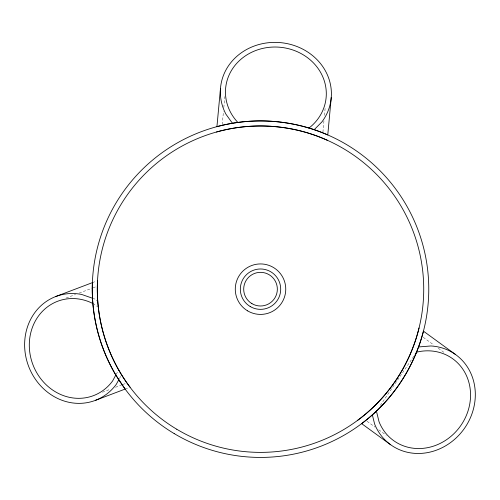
<?xml version="1.0" encoding="UTF-8"?>
<svg xmlns="http://www.w3.org/2000/svg" width="500" height="500" viewBox="0 0 500 500"><rect width="100%" height="100%" fill="white"/><g stroke="black" fill="none" stroke-linecap="round" stroke-linejoin="round"><path stroke-width="0.38" stroke-dasharray="2.5 1.88" d="M222.237 124.575L223.469 111.369M223.825 107.487L224.838 96.606M322.919 132.119L323.981 120.656M324.481 115.312L325.262 106.906M116.169 374.431L117.85 371.35M119.462 378.525L121.194 375.344M380.331 405.375L413.831 356.194M92.394 282.644L96.256 281.175M66.156 298.031L75.588 294.456M79.219 293.081L91.55 288.406M93 287.856L95.894 286.756M102.45 392.238L110.45 389.206M115.544 387.275L121.363 385.069M122.781 384.525L125.556 383.475M125.144 389.075L128.65 387.75M92.519 298.238L94.619 298.969L97.131 300.675M92.875 303.5L97.7 306.75M423.244 337.312L433.894 345.062M438.275 348.25L445.163 353.263M367.069 421.287L375.106 427.137M378.819 429.837L386.238 435.238"/><path stroke-width="0.75" d="M97.544 280.688C95.45 318.55 107.181 356.969 130.056 387.212M220.487 88.431L216.931 126.669C253.4 116.775 293.175 119.75 327.769 134.95L331.256 97.381M419.044 327.962C410.138 364.762 387.919 398.144 357.362 420.519M118.606 369.762L118.756 370.025M118.769 379.794L116.312 384.3A55.569 50.256 69.2 0 1 28.7 366.55A55.569 50.256 69.2 0 1 81.737 294.475L92.519 298.238M415.138 354.275L416.006 353M314.181 129.713L321.869 121.944A55.569 50.481 5.3 0 0 279.812 42.575A55.569 50.481 5.3 0 0 225.938 114.194L232.456 123.281M55.619 296.581L92.394 282.644C91.106 314.719 99.269 347.094 115.638 374.706M95.544 400.3L125.144 389.075L115.831 375.044L112.581 381.012A50.475 45.656 69.2 0 1 51.1 388.938A50.475 45.656 69.2 0 1 34.319 322.931A50.475 45.656 69.2 0 1 92.875 303.5M416.444 352.362L417.819 351.875A50.475 45.669 -54 0 1 469.606 385.45A50.475 45.669 -54 0 1 436.613 445.012A50.475 45.669 -54 0 1 379.069 421.819L376.413 411.125M216.431 132.031C252.838 121.725 292.794 124.663 327.275 140.25M418.525 346.95L430.894 345.969A55.569 50.275 -54 0 1 463.981 429.031A55.569 50.275 -54 0 1 374.625 424.05L372.344 414.881M455.656 354.6L423.438 331.156C414.106 367.8 391.919 400.988 361.637 423.631L390.681 444.762M237.775 122.35A50.469 45.85 5.3 0 1 242.825 57.725A50.469 45.85 5.3 0 1 313.95 63.431A50.469 45.85 5.3 0 1 308.975 128.062M251.919 303.631A16.825 16.825 0 0 0 277.344 289.381A16.825 16.825 0 0 0 252.288 274.494A16.825 16.825 0 0 0 251.919 303.631M250.2 306.525A20.194 20.194 0 0 0 280.706 289.425A20.194 20.194 0 0 0 250.644 271.556A20.194 20.194 0 0 0 250.2 306.525M176.769 429.25A163.206 163.206 0 0 0 423.706 291.656A163.206 163.206 0 0 0 181.075 146.6A163.206 163.206 0 0 0 176.769 429.25M247.625 310.869A25.238 25.238 0 0 0 285.756 289.488A25.238 25.238 0 0 0 248.175 267.156A25.238 25.238 0 0 0 247.625 310.869M174.175 433.581A168.256 168.256 0 0 0 428.75 291.737A168.256 168.256 0 0 0 178.619 142.188A168.256 168.256 0 0 0 174.175 433.581"/></g></svg>
